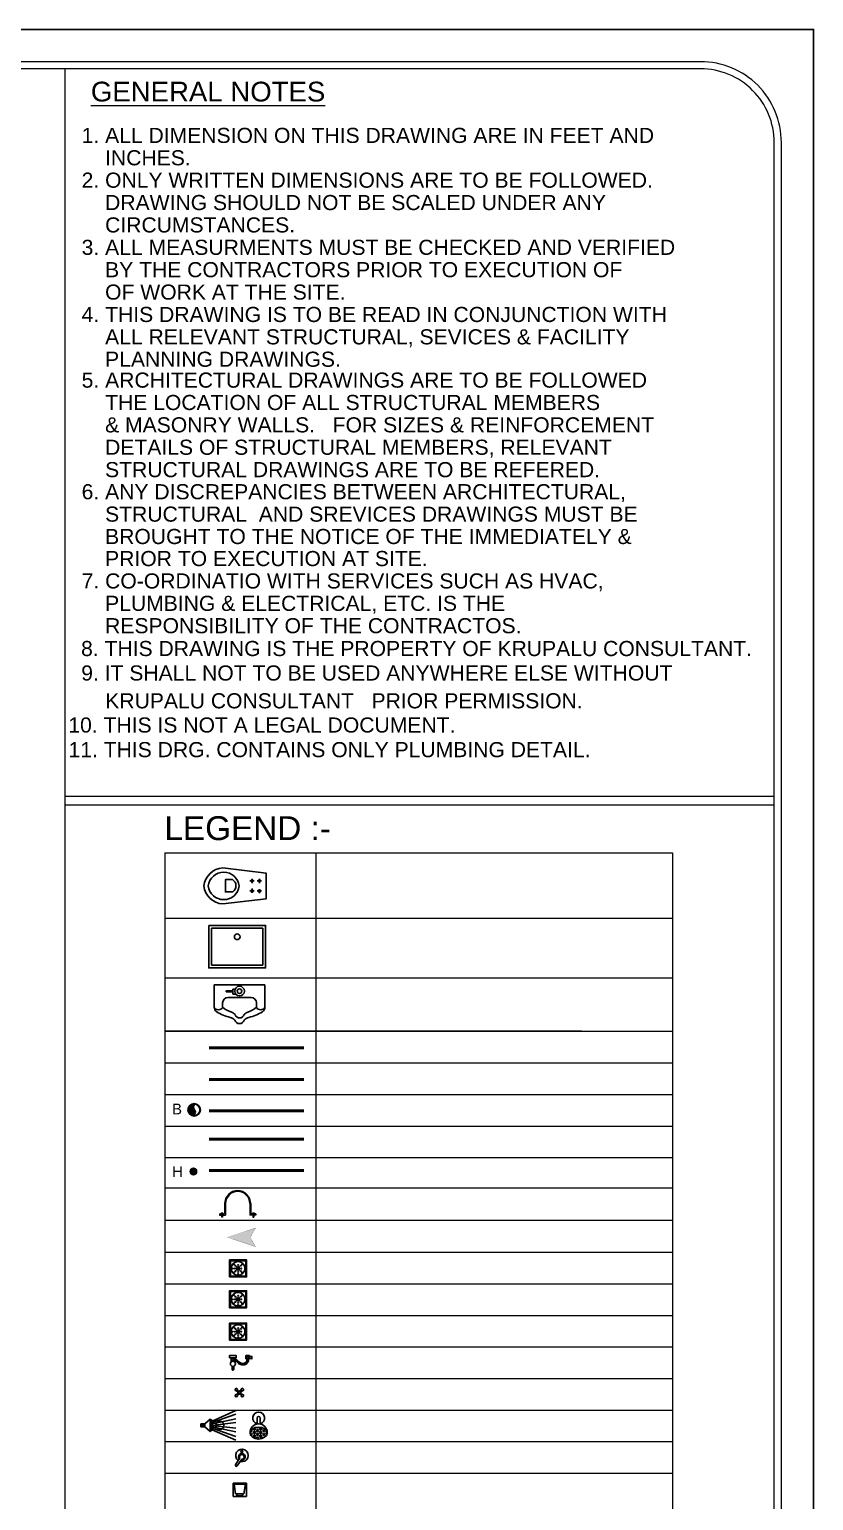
# Model space of a CAD drawing. Header units: inches. Extents: x 1807 to 67852, y 1160 to 20242.
# Drawn here: x 18457 to 18914, y 6931 to 7787 of the extents above; entities that cross this region are included whole.
import ezdxf

# ---------------------------------------------------------------- set-up
doc = ezdxf.new("R2010")
doc.units = ezdxf.units.IN
doc.header["$MEASUREMENT"] = 0
for name, color, linetype, lineweight in [('4 upvc pip', 5, 'Continuous', 30), ('4 upvc pip hatch', 6, 'Continuous', 5), ('4. UPCV', 6, 'Continuous', 30), ('A-HATCH', 252, 'Continuous', 13), ('Bathing', 3, 'Continuous', 30), ('BLOCK', 7, 'Continuous', 0), ('COLD WATER', 4, 'Continuous', 30), ('HATCH', 8, 'Continuous', 0), ('HOT LINE', 1, 'Continuous', 30), ('HOT LINE HATCH', 1, 'Continuous', 5), ('P_SANITARY FIXTURE', 151, 'Continuous', 5), ('RAIN WATER', 32, 'Continuous', 30), ('STCPL-P-DOMESTIC WATER PIPE', 150, 'DOMESTIC WATER SUPPLY PIPE LINE', 9), ('STCPL-P-U.CLAMP', 7, 'Continuous', 9), ('WALLS', 7, 'Continuous', 20)]:
    doc.layers.add(name, color=color, linetype=linetype, lineweight=lineweight)
doc.layers.add('P_DOMESTIC', color=142, linetype='Continuous')
doc.layers.add('STCPL-P-SW_TEXT', color=7, linetype='Continuous')
doc.styles.add('Krupalu', font='arial.ttf', dxfattribs={"height": 8})
doc.linetypes.add('DOMESTIC WATER SUPPLY PIPE LINE', pattern='A,0.5,-0.2,["DWS",Standard,S=0.1,R=0,X=-0.1,Y=-0.05],-0.25', length=0.95)

# ---------------------------------------------------------------- blocks, each defined once
blk = doc.blocks.new('Shower')
at = {"layer": 'Bathing'}
h = blk.add_hatch(color=256, dxfattribs=at)
h.paths.add_polyline_path([(60267.42, -3620.43), (60268.65, -3620.43), (60268.65, -3618.64), (60267.42, -3618.64)])
h.paths.add_polyline_path([(60270.16, -3623.63), (60270.73, -3622.8), (60265.35, -3622.8), (60266.15, -3623.63)])
at = {"layer": 'Bathing', "ltscale": 3}
for p, q in [((60267.42, -3620.43), (60265.35, -3622.8)), ((60267.42, -3620.43), (60267.42, -3618.64)), ((60268.65, -3618.64), (60267.42, -3618.64)), ((60268.65, -3618.64), (60267.42, -3618.64)), ((60268.65, -3620.43), (60267.42, -3620.43)), ((60268.65, -3620.43), (60267.42, -3620.43)), ((60268.65, -3620.43), (60268.65, -3618.64)), ((60268.65, -3620.43), (60270.73, -3622.8)), ((60266.15, -3623.63), (60261.5, -3634)), ((60266.78, -3623.63), (60263.15, -3634)), ((60267.42, -3623.63), (60265.17, -3634)), ((60265.35, -3622.8), (60266.15, -3623.63)), ((60270.73, -3622.8), (60265.35, -3622.8)), ((60266.15, -3623.63), (60270.16, -3623.63)), ((60268.04, -3623.63), (60266.8, -3634)), ((60268.04, -3623.63), (60269.27, -3634)), ((60268.65, -3623.63), (60270.9, -3634)), ((60269.29, -3623.63), (60272.92, -3634)), ((60269.92, -3623.63), (60274.57, -3634)), ((60270.16, -3623.63), (60270.73, -3622.8))]:
    blk.add_line(p, q, dxfattribs=at)
for points in [[(60267.42, -3620.43), (60265.35, -3622.8)], [(60270.73, -3622.8), (60268.65, -3620.43)]]:
    blk.add_lwpolyline(points, dxfattribs=at)
blk.add_circle((60268.04, -3627.04), 1.78, dxfattribs=at)
blk = doc.blocks.new('XDGHFT')
at = {"layer": 'Bathing'}
for points in [[(89073.45, -117352.36), (89076.68, -117352.36), (89076.68, -117355.59), (89073.45, -117355.59)], [(89073.7, -117352.61), (89076.43, -117352.61), (89076.09, -117354.94), (89074.11, -117354.94)], [(89074.41, -117354.94), (89075.79, -117354.94), (89075.79, -117355.45), (89074.41, -117355.45)]]:
    blk.add_lwpolyline(points, close=True, dxfattribs=at)
blk = doc.blocks.new('FUCYHG')
at = {"layer": 'Bathing'}
h = blk.add_hatch(dxfattribs=at)
h.set_pattern_fill('HEX', color=256, scale=3, style=0)
edge = h.paths.add_edge_path()
edge.add_ellipse((29933.4, -6321.41), major_axis=(-3, 0), ratio=0.700037, start_angle=0, end_angle=360)
for p, q in [((29932.87, -6316.1), (29932.87, -6318.24)), ((29932.87, -6319.34), (29932.87, -6319.38)), ((29933.92, -6316.1), (29933.92, -6318.24)), ((29933.92, -6319.34), (29933.92, -6319.38))]:
    blk.add_line(p, q, dxfattribs=at)
for centre, radius, start, end in [((29933.4, -6316.1), 2.1, 284.4775, 255.5225), ((29933.33, -6321.14), 2.94, 88.6475, 185.1729), ((29933.4, -6316.1), 0.525, 0, 180), ((29933.4, -6316.1), 2.1, 268.4215, 271.5785), ((29933.47, -6321.14), 2.94, 354.8271, 91.3525)]:
    blk.add_arc(centre, radius, start, end, dxfattribs=at)
blk.add_ellipse((29933.4, -6321.41), major_axis=(-3, 0), ratio=0.700037, dxfattribs=at)
blk = doc.blocks.new('JHG')
at = {"layer": 'Bathing'}
for p, q in [((29920.71, -6361.16), (29919.12, -6363.58)), ((29919.79, -6364.01), (29921.37, -6361.6))]:
    blk.add_line(p, q, dxfattribs=at)
blk.add_circle((29921.44, -6358.92), 0.327, dxfattribs=at)
for centre, radius, start, end in [((29921.44, -6360.31), 2.19, 253.9956, 232.9417), ((29921.42, -6360.8), 1.19, 256.4342, 217.1431), ((29921.42, -6360.8), 0.795, 267.1259, 206.5382), ((29919.46, -6363.8), 0.398, 146.7828, 326.7828)]:
    blk.add_arc(centre, radius, start, end, dxfattribs=at)
blk = doc.blocks.new('rwrwq')
at = {"layer": 'Bathing'}
for points in [[(19894.37, -3202.34), (19894.37, -3196.34), (19900.37, -3196.34), (19900.37, -3202.34)], [(19894.65, -3202.07), (19894.65, -3196.62), (19900.1, -3196.62), (19900.1, -3202.07)]]:
    blk.add_lwpolyline(points, close=True, dxfattribs=at)
for centre, radius in [((19897.37, -3199.34), 2.42), ((19895.93, -3197.89), 0.129), ((19896.42, -3198.38), 0.129), ((19897.37, -3198.11), 0.129), ((19897.37, -3198.11), 0.129), ((19898.33, -3198.38), 0.129), ((19898.82, -3197.89), 0.129), ((19895.5, -3199.34), 0.129), ((19895.93, -3200.79), 0.129), ((19896.22, -3199.34), 0.129), ((19896.42, -3200.3), 0.129), ((19896.87, -3199.34), 0.129), ((19896.94, -3198.91), 0.129), ((19896.94, -3199.77), 0.129), ((19897.37, -3198.83), 0.129), ((19897.37, -3198.83), 0.129), ((19897.37, -3199.34), 0.129), ((19897.37, -3199.85), 0.129), ((19897.37, -3199.85), 0.129), ((19897.37, -3200.57), 0.129), ((19897.37, -3200.57), 0.129), ((19897.37, -3201.28), 0.129), ((19897.37, -3201.28), 0.129), ((19897.81, -3198.91), 0.129), ((19897.81, -3199.77), 0.129), ((19897.88, -3199.34), 0.129), ((19898.33, -3200.3), 0.129), ((19898.52, -3199.34), 0.129), ((19898.82, -3200.79), 0.129)]:
    blk.add_circle(centre, radius, dxfattribs=at)
blk = doc.blocks.new('angel cock')
at = {"layer": 'Bathing'}
for p, q in [((60011.32, -3747.04), (60011.54, -3747.26)), ((60011.53, -3747.51), (60011.32, -3747.73)), ((60011.67, -3747.65), (60011.45, -3747.87)), ((60011.46, -3746.9), (60011.68, -3747.12)), ((60012.14, -3746.9), (60011.93, -3747.12)), ((60011.93, -3747.65), (60012.15, -3747.87)), ((60012.28, -3747.04), (60012.07, -3747.26)), ((60012.07, -3747.51), (60012.29, -3747.73))]:
    blk.add_line(p, q, dxfattribs=at)
for centre, radius in [((60011.26, -3746.84), 0.212), ((60011.25, -3747.93), 0.212), ((60011.8, -3747.39), 0.295), ((60011.8, -3747.39), 0.197), ((60012.35, -3746.84), 0.212), ((60012.35, -3747.93), 0.212)]:
    blk.add_circle(centre, radius, dxfattribs=at)
blk = doc.blocks.new('2BC2')
at = {"layer": 'Bathing'}
for p, q in [((-56.6, 112.5), (-33.2, 112.5)), ((-56.6, 87.5), (-56.6, 112.5)), ((-49.6, 100), (-52.1, 124)), ((-52.1, 124), (-32.2, 124)), ((-49.6, 108.5), (-42.1, 108.5)), ((-49.6, 104), (-49.6, 108.5)), ((-49.6, 100), (-49.6, 100)), ((-35.2, 105), (-33.2, 105)), ((-34.6, 100), (-32.2, 124)), ((-33.2, 105), (-33.2, 112.5)), ((-56.6, 87.5), (-33.2, 87.5)), ((-49.6, 91.5), (-49.6, 96)), ((-49.6, 91.5), (-42.1, 91.5)), ((-43.1, 92.6), (-43.1, 90.9)), ((-43.1, 90.9), (-41.1, 90.9)), ((-41.1, 92.6), (-41.1, 90.9)), ((-13, 11.1), (-40.8, 11.1)), ((-35.2, 95), (-33.2, 95)), ((-33.2, 95), (-33.2, 87.5)), ((16.1, 5.8), (37.6, 5.8)), ((-13, -11.1), (-40.8, -11.1)), ((38, -5.8), (16.1, -5.8))]:
    blk.add_line(p, q, dxfattribs=at)
for points in [[(-37, 105.5, -0.131753), (-8.7, 99.1, -0.379784), (2.6, 46.2, -0.069808), (-12.5, 26.5, 0.217681), (-22.4, 6)], [(-34.6, 100.5, -0.119046), (-11.4, 94.8, -0.376805), (-1.8, 48.7, -0.069242), (-15.9, 30.2, 0.204448), (-27.3, 7.5)], [(-36.1, 95.5, -0.124745), (-14.1, 90.6, -0.372944), (-6.1, 51.1, -0.068669), (-19.3, 33.9, 0.221665), (-32.4, 5.1)]]:
    blk.add_lwpolyline(points, format="xyb", dxfattribs=at)
blk.add_lwpolyline([(-40.8, -21.9), (-40.8, 21.9), (-56.6, 21.9), (-56.6, -21.9)], close=True, dxfattribs=at)
for centre, radius in [((-42.1, 100), 7.5), ((-26.9, 0), 7.5), ((0, 0), 17.1)]:
    blk.add_circle(centre, radius, dxfattribs=at)
for centre, radius, start, end in [((-42.1, 114), 14.1, 45.04183, 134.95817), ((-42.1, 100), 8.5, 151.92751, 208.07249), ((-42.1, 100), 8.5, 36.03188, 90), ((-42.1, 100), 8.5, 270, 323.96812), ((37.6, 0), 5.82, 270, 90)]:
    blk.add_arc(centre, radius, start, end, dxfattribs=at)
blk = doc.blocks.new('HJYT')
at = {"layer": 'Bathing'}
for p, q in [((59749.2, -3796.45), (59757.14, -3796.45)), ((59749.2, -3814.32), (59749.2, -3796.45)), ((59755.56, -3799.43), (59757.14, -3799.43)), ((59753.69, -3809.47), (59753.69, -3801.31)), ((59750.7, -3806.92), (59750.7, -3807.78)), ((59750.7, -3807.78), (59752.48, -3807.78)), ((59751.31, -3807.78), (59751.31, -3810.08)), ((59751.31, -3810.08), (59751.73, -3810.08)), ((59751.73, -3810.08), (59751.73, -3807.78)), ((59752.48, -3807.78), (59752.48, -3806.74)), ((59757.14, -3814.32), (59749.2, -3814.32)), ((59757.14, -3811.34), (59755.56, -3811.34))]:
    blk.add_line(p, q, dxfattribs=at)
for radius in [1.71, 0.812]:
    blk.add_circle((59751.44, -3805.39), radius, dxfattribs=at)
for centre, radius, start, end in [((59755.56, -3801.31), 1.88, 90, 180), ((59756.26, -3797.94), 1.74, 300.8205, 59.1795), ((59757.14, -3798.32), 1.88, 31.7987, 90), ((59749.95, -3805.39), 9.34, 17.958, 39.6051), ((59745.75, -3805.39), 15.28, 12.3331, 31.7987), ((59761.67, -3801.59), 2.98, 197.958, 227.7493), ((59759.24, -3805.39), 1.65, 285.0258, 74.9742), ((59763.59, -3801.49), 2.98, 192.3331, 229.5454), ((59761.19, -3805.39), 1.7, 285.8765, 74.1235), ((59755.56, -3809.47), 1.88, 180, 270), ((59749.95, -3805.39), 9.34, 320.3949, 342.042), ((59745.75, -3805.39), 15.28, 328.2013, 347.6669), ((59761.67, -3809.19), 2.98, 132.2507, 162.042), ((59763.59, -3809.29), 2.98, 130.4546, 167.6669), ((59756.26, -3812.83), 1.74, 300.8205, 59.1795), ((59757.14, -3812.45), 1.88, 270, 328.2013)]:
    blk.add_arc(centre, radius, start, end, dxfattribs=at)
blk = doc.blocks.new('DSHGFH')
at = {"layer": 'Bathing'}
for points in [[(60004.51, -3547.11), (60024.51, -3547.11), (60024.51, -3562.11), (60004.51, -3562.11)], [(60005.51, -3548.11), (60023.51, -3548.11), (60023.51, -3561.11), (60005.51, -3561.11)]]:
    blk.add_lwpolyline(points, close=True, dxfattribs=at)
blk.add_circle((60014.51, -3551.13), 1, dxfattribs=at)
blk = doc.blocks.new('wall hung')
at = {"layer": 'Bathing'}
for p, q in [((59981.48, -3659.73), (59979.97, -3659.73)), ((59980.65, -3658.98), (59980.65, -3660.49)), ((59983.38, -3659.73), (59984.88, -3659.73)), ((59984.21, -3658.98), (59984.21, -3660.49)), ((59979.82, -3662.3), (59981.32, -3662.3)), ((59980.65, -3661.55), (59980.65, -3663.05)), ((59983.36, -3662.32), (59984.87, -3662.32)), ((59984.19, -3661.57), (59984.19, -3663.08)), ((59984.21, -3661.55), (59984.21, -3663.05))]:
    blk.add_line(p, q, dxfattribs=at)
blk.add_lwpolyline([(59982.43, -3664.73), (59986.92, -3664.73), (59988.75, -3649.43, 0.373665), (59982.43, -3642.77, 0.373665), (59976.1, -3649.43), (59977.93, -3664.73)], format="xyb", close=True, dxfattribs=at)
blk.add_lwpolyline([(59980.34, -3652.94, -0.022406), (59980.33, -3652.83), (59980.33, -3650.34), (59984.65, -3650.34), (59984.65, -3652.83)], format="xyb", dxfattribs=at)
for centre in [(59980.65, -3659.73), (59984.21, -3659.73), (59980.65, -3662.3), (59984.19, -3662.32)]:
    blk.add_circle(centre, 0.364, dxfattribs=at)
for centre, radius, start, end in [((59983.1, -3649.74), 5.5, 96.9898, 263.0102), ((59981.76, -3649.74), 5.5, 276.9898, 83.0102), ((59982.46, -3651.48), 2.58, 214.637, 328.2651)]:
    blk.add_arc(centre, radius, start, end, dxfattribs=at)
blk = doc.blocks.new('fd')
at = {"layer": 'P_DOMESTIC', "linetype": 'Continuous'}
blk.add_hatch(color=15, dxfattribs=at).paths.add_polyline_path([(252, 0), (-58, 103), (0, 0), (-58, -103)])
at = {"layer": 'HOT LINE', "color": 1, "linetype": 'Continuous', "const_width": 2}
blk.add_lwpolyline([(252, 0), (-58, 103), (0, 0), (-58, -103)], close=True, dxfattribs=at)
blk = doc.blocks.new('PUC-1')
at = {"layer": 'HATCH', "ltscale": 10}
h = blk.add_hatch(color=256, dxfattribs=at)
h.paths.add_polyline_path([(291543, 140395, 0.414214), (291541.8, 140393.8), (291541.8, 140395), (291541.8, 140397.5, 0.236068)])
h.paths.add_polyline_path([(291543, 140400, 0.236068), (291541.8, 140397.5), (291541.8, 140401.3, 0.414214)])
h = blk.add_hatch(color=256, dxfattribs=at)
h.paths.add_polyline_path([(291543, 140249, -0.414214), (291541.8, 140250.3), (291541.8, 140249), (291541.8, 140246.5, -0.236068)])
h.paths.add_polyline_path([(291543, 140244, -0.236068), (291541.8, 140246.5), (291541.8, 140242.8, -0.414214)])
for p, q in [((291495.9, 140385), (291545.5, 140385)), ((291495.9, 140380), (291550.5, 140380)), ((291541.8, 140401.3), (291541.8, 140393.8)), ((291541.8, 140395), (291541.8, 140393.8)), ((291543, 140402.5), (291545.5, 140402.5)), ((291543, 140400), (291560.2, 140400)), ((291543, 140395), (291560.2, 140395)), ((291543, 140392.5), (291545.5, 140392.5)), ((291545.5, 140410), (291550.5, 140410)), ((291545.5, 140392.5), (291545.5, 140402.5)), ((291560.2, 140397.5), (291545.5, 140397.5)), ((291547.1, 140395), (291547.1, 140400)), ((291548.7, 140395), (291548.7, 140400)), ((291550.2, 140395), (291550.2, 140400)), ((291551.8, 140395), (291551.8, 140400)), ((291560.2, 140395), (291560.2, 140400)), ((291495.9, 140264), (291550.5, 140264)), ((291495.9, 140259), (291545.5, 140259)), ((291541.8, 140249), (291541.8, 140250.3)), ((291541.8, 140242.8), (291541.8, 140250.3)), ((291543, 140251.5), (291545.5, 140251.5)), ((291543, 140249), (291560.2, 140249)), ((291543, 140244), (291560.2, 140244)), ((291543, 140241.5), (291545.5, 140241.5)), ((291545.5, 140251.5), (291545.5, 140241.5)), ((291560.2, 140246.5), (291545.5, 140246.5)), ((291545.5, 140234), (291550.5, 140234)), ((291547.1, 140249), (291547.1, 140244)), ((291548.7, 140249), (291548.7, 140244)), ((291550.2, 140249), (291550.2, 140244)), ((291551.8, 140249), (291551.8, 140244)), ((291560.2, 140249), (291560.2, 140244))]:
    blk.add_line(p, q, dxfattribs=at)
at = {"layer": 'HATCH'}
for p, q in [((291545.5, 140410), (291545.5, 140385)), ((291550.5, 140410), (291550.5, 140380)), ((291545.5, 140234), (291545.5, 140259)), ((291550.5, 140234), (291550.5, 140264))]:
    blk.add_line(p, q, dxfattribs=at)
at = {"layer": 'HATCH', "ltscale": 10}
for centre, radius, start, end in [((291495.9, 140322), 63, 90, 270), ((291495.9, 140322), 58, 90, 270), ((291543, 140401.3), 1.25, 90, 270), ((291544.9, 140397.5), 3.13, 126.8699, 233.1301), ((291543, 140393.8), 1.25, 90, 270), ((291543, 140250.3), 1.25, 90, 270), ((291544.9, 140246.5), 3.13, 126.8699, 233.1301), ((291543, 140242.8), 1.25, 90, 270)]:
    blk.add_arc(centre, radius, start, end, dxfattribs=at)

msp = doc.modelspace()

# ---------------------------------------------------------------- hatches: boundary and pattern name
at = {"layer": '4 upvc pip hatch'}
h = msp.add_hatch(dxfattribs=at)
h.set_pattern_fill('ANSI31', color=256, scale=2.477616, style=0)
h.set_pattern_definition([(45, (-6635.46286, -147910.94953), (-0.21899242776, 0.21899242776), [])])
edge = h.paths.add_edge_path()
edge.add_spline(control_points=[(18552.79, 7155.34), (18553.24, 7155.96), (18554.37, 7157.49), (18551.87, 7159.75), (18552.96, 7161.29), (18553.41, 7161.91)], knot_values=[0, 0, 0, 0, 1.259254, 3.09623, 4.348223, 4.348223, 4.348223, 4.348223], degree=3, periodic=0)
edge.add_arc((18553.02, 7158.63), 3.3, 83.26204, 180)
edge.add_arc((18553.02, 7158.63), 3.3, 180, 265.93661)
at = {"layer": 'HOT LINE HATCH'}
h = msp.add_hatch(dxfattribs=at)
h.set_pattern_fill('ANSI31', color=256, scale=2.477616, style=0)
h.set_pattern_definition([(45, (47.4822, -143947.4208), (-0.21899242776, 0.21899242776), [])])
h.paths.add_polyline_path([(18554.14, 7122.75, -1), (18550.9, 7122.75, -1)])

# ---------------------------------------------------------------- linework, layer by layer
at = {"layer": '4 upvc pip'}
msp.add_lwpolyline([(16490.39, 7787.47), (18913.59, 7787.47), (18913.59, 6074.1), (16490.39, 6074.1)], close=True, dxfattribs=at)
at = {"layer": '4 upvc pip', "ltscale": 50, "const_width": 1.73}
msp.add_lwpolyline([(18561.54, 7176.32), (18616.94, 7176.32)], dxfattribs=at)
at = {"layer": '4. UPCV', "ltscale": 50, "const_width": 1.73}
msp.add_lwpolyline([(18561.54, 7157.95), (18616.94, 7157.95)], dxfattribs=at)
at = {"layer": '4. UPCV', "ltscale": 50}
for radius in [3.63, 3.3]:
    msp.add_circle((18553.02, 7158.63), radius, dxfattribs=at)
msp.add_open_spline([(18552.79, 7155.34), (18553.24, 7155.96), (18554.37, 7157.49), (18551.87, 7159.75), (18552.96, 7161.29), (18553.41, 7161.91)], degree=3, knots=[0, 0, 0, 0, 2.079966, 5.11418, 7.182151, 7.182151, 7.182151, 7.182151], dxfattribs=at)
at = {"layer": 'A-HATCH'}
for p, q in [((18477.98, 6097.03), (18477.98, 7764.53)), ((18890.66, 7340.99), (18477.98, 7340.99)), ((18890.66, 7335.9), (18477.98, 7335.9))]:
    msp.add_line(p, q, dxfattribs=at)
for points in [[(18847.85, 7768.7), (16552.06, 7768.7, 0.414214), (16509.16, 7725.8), (16509.16, 6139.84, 0.414214), (16556.14, 6092.86), (18844.79, 6092.86, 0.414214), (18894.83, 6142.9), (18894.83, 7721.72, 0.414214)], [(18847.85, 7764.53), (16552.06, 7764.53, 0.414214), (16513.33, 7725.8), (16513.33, 6139.84, 0.414214), (16556.14, 6097.03), (18844.79, 6097.03, 0.414214), (18890.66, 6142.9), (18890.66, 7721.72, 0.414214)]]:
    msp.add_lwpolyline(points, format="xyb", close=True, dxfattribs=at)
at = {"layer": 'COLD WATER', "const_width": 1.73}
msp.add_lwpolyline([(18561.54, 7141.6), (18616.94, 7141.6)], dxfattribs=at)
at = {"layer": 'HOT LINE', "const_width": 1.73}
msp.add_lwpolyline([(18561.54, 7123.23), (18616.94, 7123.23)], dxfattribs=at)
at = {"layer": 'HOT LINE'}
for radius in [1.9, 1.62]:
    msp.add_circle((18552.52, 7122.75), radius, dxfattribs=at)
at = {"layer": 'RAIN WATER', "ltscale": 50, "const_width": 1.73}
msp.add_lwpolyline([(18561.54, 7194.69), (18616.94, 7194.69)], dxfattribs=at)
at = {"layer": 'STCPL-P-SW_TEXT'}
msp.add_line((18535.89, 7204.31), (18778.39, 7204.31), dxfattribs=at)
at = {"layer": 'WALLS'}
for p, q in [((18535.89, 7308.16), (18535.89, 6476.77)), ((18535.89, 7308.16), (18831.43, 7308.16)), ((18623.91, 7308.16), (18623.91, 6476.77)), ((18831.43, 7308.16), (18831.43, 6476.77)), ((18535.89, 7270.09), (18831.43, 7270.09)), ((18535.89, 7235.38), (18831.43, 7235.38)), ((18535.89, 7204.31), (18831.43, 7204.31)), ((18535.89, 7185.94), (18831.43, 7185.94)), ((18535.89, 7167.57), (18831.43, 7167.57)), ((18535.89, 7149.2), (18831.43, 7149.2)), ((18535.89, 7130.83), (18831.43, 7130.83)), ((18535.89, 7113.13), (18831.43, 7113.13)), ((18535.89, 7094.42), (18831.43, 7094.42)), ((18535.89, 7075.72), (18831.43, 7075.72)), ((18535.89, 7057.35), (18831.43, 7057.35)), ((18535.89, 7038.98), (18831.43, 7038.98)), ((18535.89, 7020.61), (18831.43, 7020.61)), ((18535.89, 7002.24), (18831.43, 7002.24)), ((18535.89, 6983.86), (18831.43, 6983.86)), ((18535.89, 6965.49), (18831.43, 6965.49)), ((18535.89, 6947.12), (18831.43, 6947.12))]:
    msp.add_line(p, q, dxfattribs=at)

# ---------------------------------------------------------------- block references
at = {"layer": 'Bathing'}
for name, p, xscale, yscale, zscale, rotation in [('wall hung', (12541.76, -91786.69), 1.651744327461226, 1.651744327461226, 1.651744327461226, 90), ('HJYT', (24864.93, 105921.81), 1.651744327461226, 1.651744327461226, 1.651744327461226, 270), ('Shower', (13775.23, -72662.96), 1.321395461968981, 1.321395461968981, 1.321395461968981, 90)]:
    msp.add_blockref(name, p, dxfattribs=dict(at, xscale=xscale, yscale=yscale, zscale=zscale, rotation=rotation))
for name, p, xscale, yscale, zscale in [('DSHGFH', (-80550.6, 13124.91), 1.651744327461226, 1.651744327461226, 1.651744327461226), ('rwrwq', (-14286.8, 12350.78), 1.651744327461226, 1.651744327461226, 1.651744327461226), ('rwrwq', (-14286.8, 12332.82), 1.651744327461226, 1.651744327461226, 1.651744327461226), ('rwrwq', (-14286.8, 12314.03), 1.651744327461226, 1.651744327461226, 1.651744327461226), ('angel cock', (-179669.01, 19373.46), 3.303488654922452, 3.303488654922452, 3.303488654922452), ('FUCYHG', (-30851.8, 17411.83), 1.651744327461226, 1.651744327461226, 1.651744327461226), ('JHG', (-30841.78, 17463.05), 1.651744327461226, 1.651744327461226, 1.651744327461226), ('XDGHFT', (230445.66, 286065.28), -2.378511831544167, 2.378511831544167, 2.378511831544167)]:
    msp.add_blockref(name, p, dxfattribs=dict(at, xscale=xscale, yscale=yscale, zscale=zscale))
at = {"layer": 'P_SANITARY FIXTURE', "xscale": 0.0867165771917144, "yscale": 0.0867165771917144, "zscale": 0.0867165771917144, "rotation": 270}
msp.add_blockref('2BC2', (18575.53, 7010.8), dxfattribs=at)
at = {"layer": 'STCPL-P-DOMESTIC WATER PIPE', "xscale": 0.0528968478849249, "yscale": 0.0528968478849249, "zscale": 0.0528968478849249, "rotation": 180}
msp.add_blockref('fd', (18585.63, 7084.41), dxfattribs=at)
at = {"layer": 'STCPL-P-U.CLAMP', "xscale": 0.1209929712411349, "yscale": 0.1209929712411349, "zscale": 0.1209929712411349, "rotation": 270}
msp.add_blockref('PUC-1', (1600.35, 42372.96), dxfattribs=at)

# ---------------------------------------------------------------- texts
at = {"layer": '4. UPCV', "ltscale": 50, "style": 'Krupalu'}
msp.add_text('B', height=6.22, dxfattribs=at).set_placement((18540.11, 7155.98))
at = {"layer": 'BLOCK', "style": 'Krupalu'}
for s, p in [('1. ALL DIMENSION ON THIS DRAWING ARE IN FEET AND', (18487.47, 7721.39)), ('    INCHES.', (18487.47, 7708.37)), ('2. ONLY WRITTEN DIMENSIONS ARE TO BE FOLLOWED.', (18487.47, 7695.34)), ('    DRAWING SHOULD NOT BE SCALED UNDER ANY ', (18487.47, 7682.31)), ('    CIRCUMSTANCES.', (18487.47, 7669.28)), ('3. ALL MEASURMENTS MUST BE CHECKED AND VERIFIED  ', (18487.47, 7656.25)), ('    BY THE CONTRACTORS PRIOR TO EXECUTION OF', (18487.47, 7643.23)), ('    OF WORK AT THE SITE.', (18487.47, 7630.2)), ('4. THIS DRAWING IS TO BE READ IN CONJUNCTION WITH ', (18487.47, 7617.17)), ('    ALL RELEVANT STRUCTURAL, SEVICES & FACILITY  ', (18487.47, 7604.14)), ('    PLANNING DRAWINGS.  ', (18487.47, 7591.11)), ('5. ARCHITECTURAL DRAWINGS ARE TO BE FOLLOWED ', (18487.47, 7578.96)), ('    THE LOCATION OF ALL STRUCTURAL MEMBERS ', (18487.47, 7565.93)), ('    & MASONRY WALLS.   FOR SIZES & REINFORCEMENT', (18487.47, 7552.91)), ('    DETAILS OF STRUCTURAL MEMBERS, RELEVANT ', (18487.47, 7539.88)), ('    STRUCTURAL DRAWINGS ARE TO BE REFERED.', (18487.47, 7526.85)), ('6. ANY DISCREPANCIES BETWEEN ARCHITECTURAL,', (18487.47, 7513.99)), ('    STRUCTURAL  AND SREVICES DRAWINGS MUST BE  ', (18487.47, 7500.96)), ('    BROUGHT TO THE NOTICE OF THE IMMEDIATELY & ', (18487.47, 7487.93)), ('    PRIOR TO EXECUTION AT SITE. ', (18487.47, 7475.09)), ('7. CO-ORDINATIO WITH SERVICES SUCH AS HVAC,', (18487.47, 7462.06)), ('    PLUMBING & ELECTRICAL, ETC. IS THE ', (18487.47, 7449.03)), ('    RESPONSIBILITY OF THE CONTRACTOS.', (18487.47, 7436.01)), ('8. THIS DRAWING IS THE PROPERTY OF KRUPALU CONSULTANT. ', (18487.15, 7422.73)), ('9. IT SHALL NOT TO BE USED ANYWHERE ELSE WITHOUT  ', (18487.23, 7408.49)), ('KRUPALU CONSULTANT   PRIOR PERMISSION.', (18501.23, 7392.3)), ('10. THIS IS NOT A LEGAL DOCUMENT. ', (18479.73, 7378.21)), ('11. THIS DRG. CONTAINS ONLY PLUMBING DETAIL.', (18479.83, 7363.88))]:
    msp.add_text(s, height=8.7987, dxfattribs=at).set_placement(p)
at = {"layer": 'BLOCK', "insert": (18492.85, 7757.03), "char_height": 11.4922, "attachment_point": 1, "style": 'Krupalu'}
msp.add_mtext('{\\LGENERAL NOTES}', dxfattribs=at)
at = {"layer": 'HOT LINE', "style": 'Krupalu'}
msp.add_text('H', height=6.22, dxfattribs=at).set_placement((18540.11, 7119.57))
at = {"layer": 'STCPL-P-SW_TEXT', "style": 'Krupalu'}
msp.add_text('LEGEND :-', height=13.875, dxfattribs=at).set_placement((18535.67, 7315.63))

doc.saveas('drawing.dxf')
